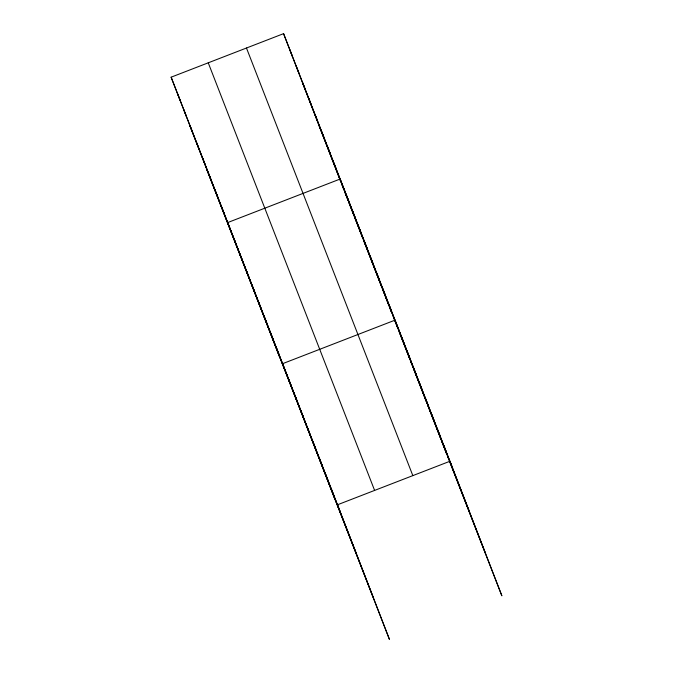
<?xml version="1.0" encoding="UTF-8"?>
<svg xmlns="http://www.w3.org/2000/svg" width="673" height="673" viewBox="0 0 673 673"><rect width="100%" height="100%" fill="white"/><g stroke="black" fill="none" stroke-linecap="round" stroke-linejoin="round"><path stroke-width="1.01" d="M447.73 456.664L501.873 595.815L449.943 461.257L337.493 504.784L389.423 639.35L171.127 77.185L283.577 33.65L452.576 468.08M302.48 82.628L352.761 211.86M353.132 212.811L370.865 258.39M371.244 259.374L420.045 384.805M420.423 385.78L426.144 400.485M426.522 401.461L468.845 510.235M319.238 126.061L325.152 141.263M325.522 142.213L331.806 158.365M332.176 159.316L344.004 189.727M344.374 190.678L350.667 206.83M351.028 207.78L362.865 238.192M363.235 239.142L369.519 255.294M369.889 256.245L375.433 270.496L340.143 179.035L227.693 222.57L279.623 357.127M393.722 317.505L375.803 271.446L383.568 291.56M394.1 318.48L399.821 333.185M400.199 334.161L405.92 348.858M406.299 349.842L412.019 364.539M412.406 365.523L430.703 412.557L395.043 320.146L282.593 363.681L334.523 498.239M431.082 413.533L436.802 428.238M437.181 429.214L442.901 443.911M443.288 444.895L449 459.592M449.387 460.576L485.603 553.669M335.507 168.216L340.681 181.517M342.162 185.319L344.004 190.072M344.744 191.973L348.076 200.52M348.446 201.471L353.99 215.722M354.36 216.672L360.644 232.833M361.014 233.783L362.865 238.528M363.597 240.429L366.928 248.985M367.298 249.935L370.259 257.532M370.991 259.433L372.842 264.186M373.212 265.137L379.496 281.289M379.866 282.239L381.717 286.992M382.457 288.894L389.112 305.996M393.209 316.537L397.785 328.298M399.308 332.218L403.884 343.979M404.271 344.955L409.983 359.66M410.749 361.611L412.658 366.516M413.415 368.476L416.469 376.316M416.848 377.292L422.568 391.997M422.947 392.973L426.766 402.774M427.523 404.734L434.766 423.351M435.153 424.335L440.865 439.032M442.01 441.968L444.298 447.848M445.063 449.808L446.965 454.712L439.208 434.59M246.469 48.019L412.835 475.618M208.243 62.816L374.609 490.424M171.127 77.185L340.134 511.615M190.03 126.162L356.396 553.77M206.788 169.596L373.153 597.195M437.744 429.896L440.378 436.727M443.844 445.576L446.477 452.399M419.447 382.861L422.08 389.684M425.546 398.542L428.179 405.365M431.645 414.215L434.278 421.046M401.142 335.827L403.783 342.65M407.241 351.499L409.882 358.33M413.348 367.18L415.981 374.011M382.844 288.784L385.099 294.639M388.944 304.465L391.577 311.296M431.073 413.516L438.838 433.631M364.547 241.75L367.18 248.581M370.646 257.431L373.279 264.253M376.745 273.112L379.379 279.934M346.242 194.716L348.875 201.538M352.341 210.397L354.982 217.219M358.448 226.069L361.081 232.9M327.574 146.731L330.207 153.553M333.858 162.883L336.492 169.705M383.938 292.519L389.112 305.937M308.722 98.266L311.355 105.089M315.006 114.418L317.639 121.249M321.29 130.57L323.923 137.401M289.861 49.802L292.503 56.633M296.154 65.954L298.787 72.785M302.438 82.114L305.071 88.937M283.577 33.65L327.002 146.176M327.372 147.135L333.286 162.462M334.027 164.38L335.137 167.257M325.295 473.43L327.928 480.253M331.394 489.111L334.027 495.934M306.997 426.396L309.63 433.219M313.096 442.068L315.73 448.899M319.195 457.749L321.829 464.58M288.692 379.353L291.333 386.184M294.799 395.034L297.432 401.865M300.898 410.715L303.531 417.538M270.395 332.319L273.028 339.15M276.494 348L279.127 354.822M252.097 285.285L254.731 292.107M258.196 300.966L260.83 307.788M264.296 316.638L266.929 323.469M233.792 238.25L236.433 245.073M239.899 253.923L242.532 260.754M245.998 269.604L248.631 276.435M215.124 190.257L217.758 197.088M221.409 206.418L224.042 213.24M196.272 141.801L198.905 148.624M202.556 157.953L205.189 164.776M208.84 174.105L211.473 180.936M177.42 93.337L180.053 100.159M183.704 109.489L186.337 116.32M189.988 125.641L192.621 132.472M391.694 312.651L389.852 307.898L391.694 312.642"/></g></svg>
